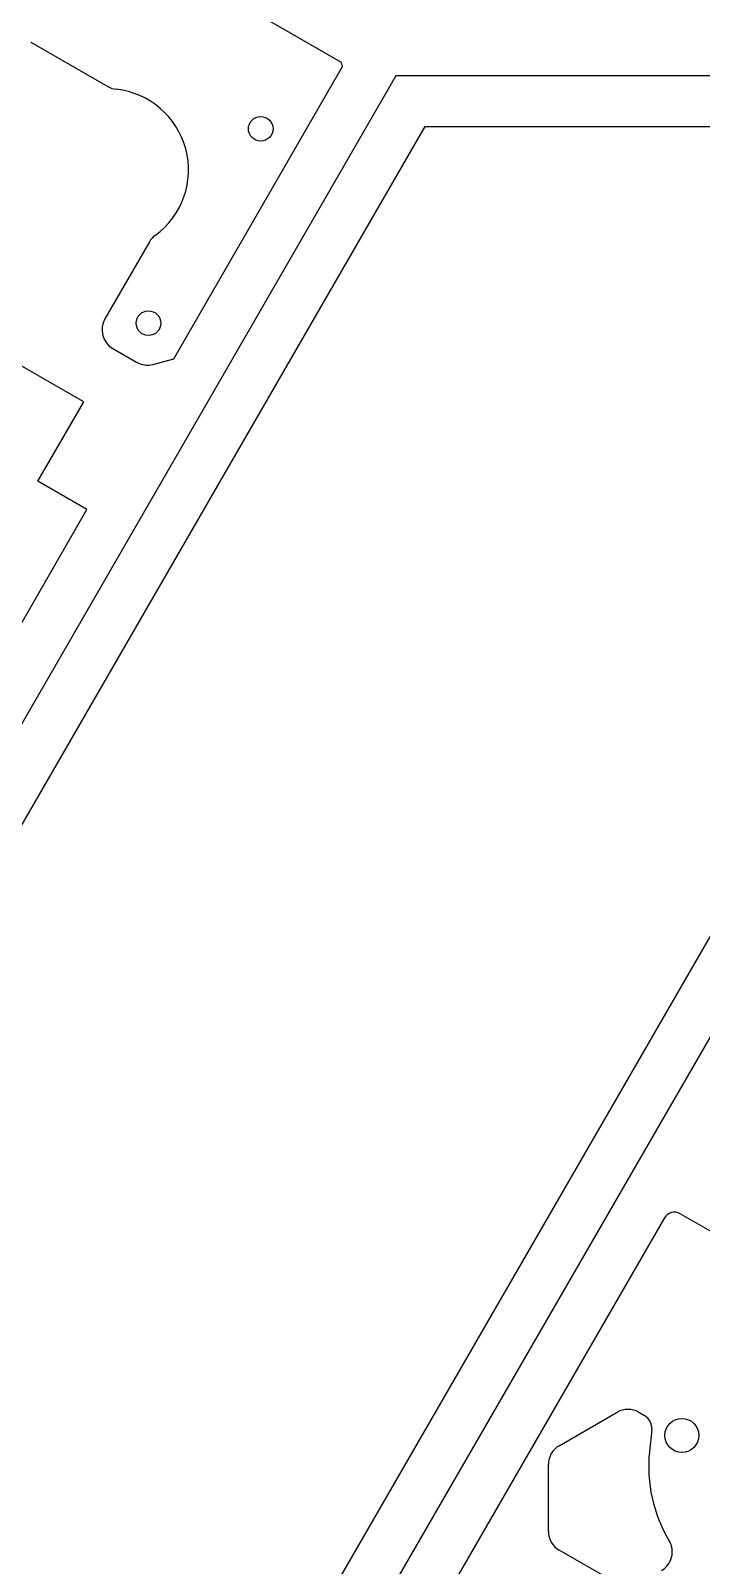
# Model space of a CAD drawing. Extents: x 442 to 745, y 5 to 355.
# Drawn here: x 515.1 to 553.2, y 185.4 to 272.6 of the extents above; entities that cross this region are included whole.
import ezdxf

# ---------------------------------------------------------------- set-up
doc = ezdxf.new("R2010")
doc.units = 0
doc.layers.add('VISIBLE__ANSI_', color=7, linetype='CONTINUOUS')

msp = doc.modelspace()

# ---------------------------------------------------------------- linework, layer by layer
at = {"layer": 'VISIBLE__ANSI_'}
for p, q in [((532.735, 270.831), (518.257, 279.189)), ((515.059, 272.002), (519.44, 269.473)), ((523.201, 253.988), (532.795, 270.606)), ((532.795, 270.606), (532.735, 270.831)), ((535.817, 270.075), (481.971, 176.812)), ((531.419, 176.812), (585.265, 270.075)), ((585.265, 270.075), (535.817, 270.075)), ((486.964, 179.694), (537.481, 267.193)), ((580.273, 267.193), (529.755, 179.694)), ((537.481, 267.193), (580.273, 267.193)), ((521.808, 260.634), (519.279, 256.253)), ((518.037, 251.55), (511.868, 255.111)), ((519.731, 254.566), (521.071, 253.792)), ((522.008, 253.669), (523.201, 253.988)), ((515.468, 247.018), (518.052, 251.493)), ((518.249, 245.412), (515.468, 247.018)), ((507.688, 227.118), (518.249, 245.412)), ((554.243, 204.056), (551.989, 205.357)), ((551.089, 205.116), (531.222, 170.705)), ((545.112, 192.164), (548.407, 194.065)), ((549.642, 194.065), (549.96, 193.882)), ((550.368, 193.085), (550.239, 191.824)), ((544.495, 187.29), (544.495, 191.094)), ((548.407, 184.318), (545.112, 186.22))]:
    msp.add_line(p, q, dxfattribs=at)
for centre, radius in [((528.137, 267.067), 0.7), ((521.755, 256.012), 0.7), ((552.084, 192.75), 0.968)]:
    msp.add_circle(centre, radius, dxfattribs=at)
for centre, radius, start, end in [((520.058, 270.542), 1.235, 240, 263.72415), ((519.418, 264.731), 4.612, 306.27583, 83.72415), ((522.878, 260.017), 1.235, 126.27583, 150), ((520.348, 255.635), 1.235, 150, 240), ((521.688, 254.862), 1.235, 240, 285), ((518.016, 251.514), 0.0412, 330, 60), ((551.66, 204.787), 0.659, 60, 150), ((549.024, 192.996), 1.235, 60, 120), ((549.549, 193.168), 0.824, 354.16891, 60), ((545.73, 191.094), 1.235, 120, 180), ((558.432, 190.987), 8.235, 174.16898, 210.8783), ((545.73, 187.29), 1.235, 180, 240), ((550.304, 186.127), 1.235, 300, 30.8783)]:
    msp.add_arc(centre, radius, start, end, dxfattribs=at)

doc.saveas('drawing.dxf')
